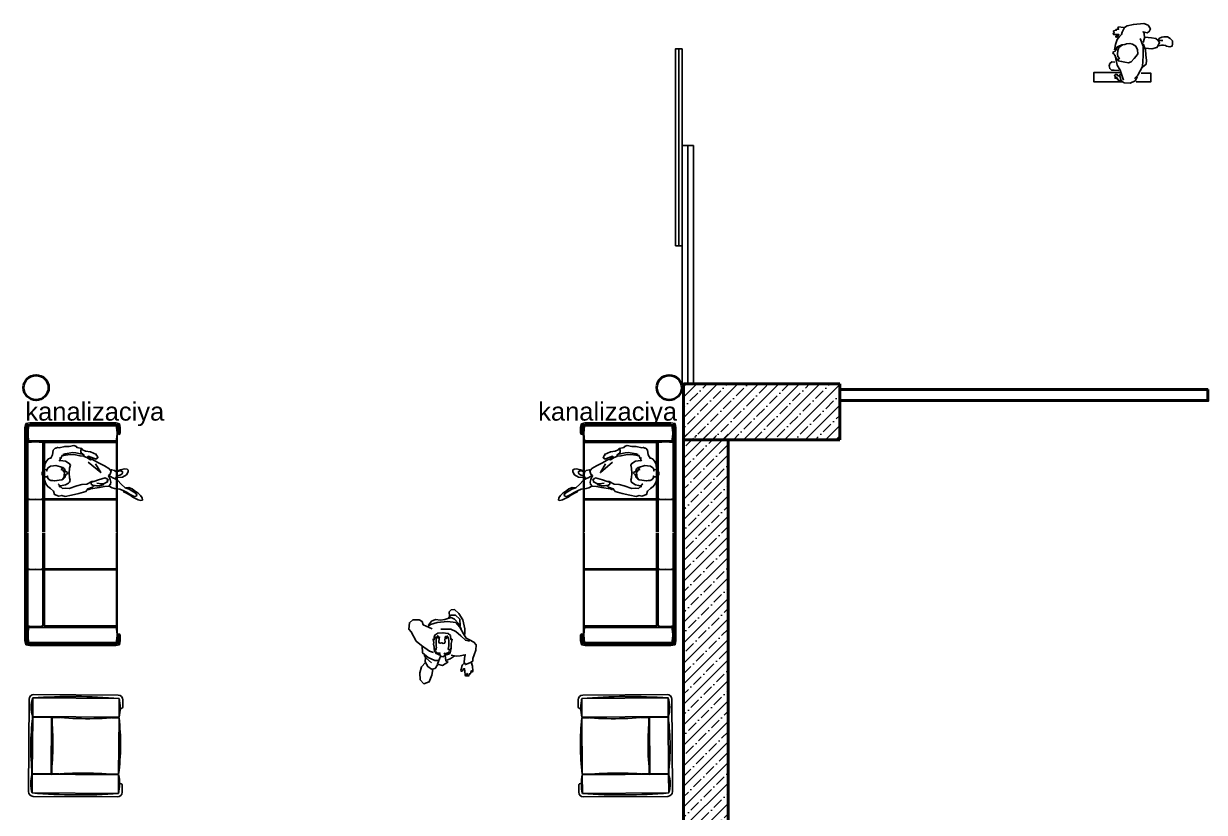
# Model space of a CAD drawing. Header units: millimetres. Extents: x 1531071 to 1560283, y -701792 to -691067.
# Drawn here: x 1556476 to 1557534, y -699959 to -699252 of the extents above; entities that cross this region are included whole.
import ezdxf

# ---------------------------------------------------------------- set-up
doc = ezdxf.new("R2010")
doc.units = ezdxf.units.MM
doc.header["$LTSCALE"] = 20
doc.header["$MEASUREMENT"] = 0
doc.layers.add('mebel', color=21, linetype='Continuous')
doc.layers.add('PLEPO', color=8, linetype='Continuous')
doc.layers.add('RAZMERI', color=251, linetype='Continuous', lineweight=5)
doc.layers.add('wall ext', color=30, linetype='Continuous', lineweight=30)
for name, color, linetype, lineweight, true_color in [('Двери ArchiCAD_Ном._пера__23', 7, 'Continuous', 40, 0xff6600), ('Двери ArchiCAD_Ном._пера__47', 7, 'Continuous', 25, 0x373737), ('Конструктив - Колонны_Ном._пера__202', 7, 'Continuous', 0, 0x38637a), ('Конструктив - Колонны_Ном._пера__28', 7, 'Continuous', 40, 0xffe4e1), ('Конструктив - Перегородки_Ном._пера__47', 7, 'Continuous', 25, 0x373737)]:
    doc.layers.add(name, color=color, linetype=linetype, lineweight=lineweight, true_color=true_color)
doc.styles.add('СГЕНЕРИР_СТИЛЬ_1', font='arial.ttf')

# ---------------------------------------------------------------- blocks, each defined once
blk = doc.blocks.new('werr')
at = {"layer": 'mebel'}
for p, q in [((1475467, -813384), (1475475, -813350)), ((1475467, -813505), (1475467, -813384)), ((1475475, -813350), (1475512, -813343)), ((1475475, -813350), (1475478, -813353)), ((1475478, -813353), (1475493, -813370)), ((1475480, -813384), (1475484, -813360)), ((1475480, -813505), (1475480, -813384)), ((1475512, -813357), (1475484, -813360)), ((1475494, -813370), (1475503, -813370)), ((1475494, -813505), (1475494, -813370)), ((1475494, -813384), (1475494, -813505)), ((1475495, -813438), (1475497, -813404)), ((1475497, -813472), (1475495, -813438)), ((1475497, -813404), (1475503, -813370)), ((1475503, -813370), (1476286, -813370)), ((1475512, -813343), (1476281, -813343)), ((1476281, -813357), (1475512, -813357)), ((1476281, -813370), (1475512, -813370)), ((1476314, -813351), (1476281, -813343)), ((1476305, -813360), (1476281, -813357)), ((1476295, -813370), (1476286, -813370)), ((1476286, -813370), (1476291, -813404)), ((1476291, -813404), (1476293, -813438)), ((1476293, -813438), (1476291, -813472)), ((1476311, -813353), (1476295, -813370)), ((1476295, -813383), (1476295, -813370)), ((1476295, -813430), (1476295, -813384)), ((1476295, -813430), (1476295, -813433)), ((1476299, -813437), (1476295, -813430)), ((1476295, -813433), (1476299, -813443)), ((1476295, -813434), (1476299, -813443)), ((1476295, -813513), (1476295, -813434)), ((1476299, -813437), (1476308, -813440)), ((1476299, -813443), (1476299, -813437)), ((1476299, -813443), (1476308, -813447)), ((1476304, -813445), (1476308, -813447)), ((1476305, -813360), (1476308, -813384)), ((1476308, -813384), (1476308, -813406)), ((1476308, -813440), (1476308, -813406)), ((1476318, -813437), (1476308, -813440)), ((1476308, -813440), (1476308, -813447)), ((1476308, -813447), (1476308, -813447)), ((1476308, -813447), (1476309, -813447)), ((1476309, -813447), (1476319, -813443)), ((1476311, -813353), (1476314, -813351)), ((1476314, -813351), (1476322, -813384)), ((1476318, -813437), (1476322, -813430)), ((1476318, -813443), (1476318, -813437)), ((1476319, -813443), (1476318, -813443)), ((1476322, -813433), (1476319, -813443)), ((1476322, -813384), (1476322, -813395)), ((1476322, -813395), (1476322, -813406)), ((1476322, -813406), (1476322, -813430)), ((1476322, -813430), (1476322, -813433)), ((1476322, -813433), (1476322, -813431)), ((1476322, -813433), (1476322, -813433)), ((1475467, -815176), (1475467, -813505)), ((1475480, -813505), (1475480, -815176)), ((1475492, -813519), (1475526, -813515)), ((1475492, -814323), (1475492, -813519)), ((1475494, -813505), (1475494, -813519)), ((1475503, -813505), (1475497, -813472)), ((1476286, -813505), (1475503, -813505)), ((1475526, -813515), (1475560, -813513)), ((1475560, -813513), (1475594, -813515)), ((1475594, -813515), (1475627, -813519)), ((1475627, -813519), (1475627, -814323)), ((1475635, -813513), (1475636, -813515)), ((1475636, -813515), (1475641, -813519)), ((1476289, -813519), (1475641, -813519)), ((1475641, -813519), (1475641, -814323)), ((1476291, -813472), (1476286, -813505)), ((1476287, -813508), (1476287, -813513)), ((1476289, -813519), (1476293, -813515)), ((1476289, -814323), (1476289, -813519)), ((1476293, -813515), (1476295, -813513)), ((1476295, -813513), (1476295, -814329)), ((1475526, -814029), (1475492, -814025)), ((1475526, -814029), (1475492, -814034)), ((1475494, -814034), (1475494, -814025)), ((1475560, -814028), (1475526, -814029)), ((1475560, -814031), (1475526, -814029)), ((1475594, -814029), (1475560, -814028)), ((1475594, -814029), (1475560, -814031)), ((1475593, -814029), (1475594, -814029)), ((1475594, -814029), (1475593, -814029)), ((1475627, -814025), (1475594, -814029)), ((1475627, -814034), (1475594, -814029)), ((1475635, -814028), (1475636, -814029)), ((1475636, -814029), (1475635, -814031)), ((1475641, -814025), (1475636, -814029)), ((1475636, -814029), (1475641, -814034)), ((1476289, -814025), (1475641, -814025)), ((1476289, -814034), (1475641, -814034)), ((1476293, -814029), (1476289, -814025)), ((1476293, -814029), (1476289, -814034)), ((1476295, -814028), (1476293, -814029)), ((1476295, -814031), (1476293, -814029)), ((1475492, -814332), (1475492, -815163)), ((1475627, -815163), (1475627, -814332)), ((1475641, -814332), (1475641, -815163)), ((1476289, -814332), (1476289, -815163)), ((1476295, -815169), (1476295, -814326)), ((1475526, -814656), (1475492, -814652)), ((1475526, -814656), (1475492, -814661)), ((1475494, -814661), (1475494, -814652)), ((1475560, -814655), (1475526, -814656)), ((1475560, -814658), (1475526, -814656)), ((1475594, -814656), (1475560, -814655)), ((1475594, -814656), (1475560, -814658)), ((1475593, -814656), (1475594, -814656)), ((1475594, -814656), (1475593, -814656)), ((1475627, -814652), (1475594, -814656)), ((1475627, -814661), (1475594, -814656)), ((1475635, -814655), (1475636, -814656)), ((1475636, -814656), (1475635, -814658)), ((1475641, -814652), (1475636, -814656)), ((1475636, -814656), (1475641, -814661)), ((1476289, -814652), (1475641, -814652)), ((1476289, -814661), (1475641, -814661)), ((1476293, -814656), (1476289, -814652)), ((1476293, -814656), (1476289, -814661)), ((1476295, -814655), (1476293, -814656)), ((1476295, -814658), (1476293, -814656)), ((1475467, -815298), (1475467, -815176)), ((1475480, -815298), (1475480, -815176)), ((1475492, -815163), (1475526, -815167)), ((1475494, -815176), (1475494, -815163)), ((1475494, -815298), (1475494, -815176)), ((1475494, -815311), (1475494, -815176)), ((1475495, -815244), (1475497, -815210)), ((1475497, -815278), (1475495, -815244)), ((1475497, -815210), (1475503, -815176)), ((1475503, -815176), (1476286, -815176)), ((1475526, -815167), (1475560, -815169)), ((1475560, -815169), (1475594, -815167)), ((1475594, -815167), (1475627, -815163)), ((1475635, -815169), (1475641, -815163)), ((1475641, -815163), (1476289, -815163)), ((1476286, -815176), (1476291, -815210)), ((1476287, -815179), (1476286, -815179)), ((1476287, -815169), (1476287, -815179)), ((1476289, -815163), (1476295, -815169)), ((1476291, -815210), (1476293, -815244)), ((1476293, -815244), (1476291, -815278)), ((1476295, -815248), (1476295, -815169)), ((1476295, -815248), (1476299, -815239)), ((1476295, -815252), (1476299, -815245)), ((1476308, -815235), (1476299, -815239)), ((1476299, -815239), (1476299, -815245)), ((1476299, -815245), (1476308, -815242)), ((1476304, -815237), (1476308, -815235)), ((1476308, -815235), (1476308, -815235)), ((1476309, -815235), (1476308, -815235)), ((1476308, -815242), (1476308, -815235)), ((1476308, -815242), (1476318, -815245)), ((1476308, -815275), (1476308, -815242)), ((1476319, -815239), (1476309, -815235)), ((1476319, -815239), (1476318, -815239)), ((1476318, -815245), (1476322, -815252)), ((1476322, -815248), (1476319, -815239)), ((1475475, -815332), (1475467, -815298)), ((1475475, -815332), (1475478, -815329)), ((1475512, -815338), (1475475, -815332)), ((1475478, -815329), (1475484, -815322)), ((1475484, -815322), (1475480, -815298)), ((1475490, -815314), (1475484, -815322)), ((1475484, -815322), (1475512, -815325)), ((1475490, -815314), (1475493, -815311)), ((1476295, -815311), (1475494, -815311)), ((1475503, -815311), (1475497, -815278)), ((1476286, -815311), (1475503, -815311)), ((1475512, -815311), (1476281, -815311)), ((1475512, -815325), (1476281, -815325)), ((1476281, -815338), (1475512, -815338)), ((1476281, -815325), (1476305, -815321)), ((1476281, -815338), (1476314, -815331)), ((1476291, -815278), (1476286, -815311)), ((1476295, -815298), (1476295, -815248)), ((1476295, -815299), (1476295, -815311)), ((1476298, -815315), (1476295, -815312)), ((1476305, -815321), (1476298, -815315)), ((1476308, -815298), (1476305, -815321)), ((1476305, -815321), (1476311, -815328)), ((1476308, -815275), (1476308, -815298)), ((1476314, -815331), (1476311, -815328)), ((1476314, -815331), (1476322, -815298)), ((1476322, -815248), (1476322, -815250)), ((1476322, -815248), (1476322, -815248)), ((1476322, -815252), (1476322, -815248)), ((1476322, -815298), (1476322, -815252))]:
    blk.add_line(p, q, dxfattribs=at)
blk = doc.blocks.new('кресло')
for p, q in [((-57, 975), (699, 975)), ((-99, 933), (-99, 870)), ((-69, 933), (-69, 930)), ((708, 945), (-66, 945)), ((-66, 945), (-66, 777)), ((708, 777), (708, 945)), ((741, 933), (741, 105)), ((-66, 777), (708, 777)), ((-66, 771), (-66, 267)), ((1, 771), (-66, 771)), ((534, 771), (466, 771)), ((534, 714), (534, 771)), ((540, 771), (540, 267)), ((708, 771), (540, 771)), ((708, 267), (708, 771)), ((711, 785), (711, 744)), ((534, 267), (534, 323)), ((-66, 267), (534, 267)), ((1, 267), (-66, 267)), ((-66, 93), (-66, 261)), ((-66, 261), (708, 261)), ((534, 267), (466, 267)), ((708, 267), (540, 267)), ((708, 267), (540, 267)), ((540, 267), (708, 267)), ((708, 261), (708, 93)), ((711, 293), (711, 234)), ((-99, 105), (-99, 168)), ((-69, 105), (-69, 108)), ((708, 93), (-66, 93)), ((-57, 63), (699, 63))]:
    blk.add_line(p, q)
for centre, radius, start, end in [((-57, 933), 42, 90, 180), ((321, -4040), 5000, 85.5607, 94.4393), ((699, 933), 42, 0, 90), ((-84, 870), 15, 180, 306.9238), ((321, 861), 396, 167.769, 192.231), ((-57, 933), 12, 148.0451, 180), ((480, 861), 242, 339.7261, 20.2739), ((2043, 519), 2124, 173.1871, 186.8129), ((234, 3769), 3007, 264.2752, 275.7248), ((2649, 519), 2124, 173.1871, 186.8129), ((-1401, 519), 2124, 353.1871, 6.8129), ((321, 177), 396, 167.769, 192.231), ((234, -2732), 3007, 84.2752, 95.7248), ((480, 177), 242, 339.7261, 20.2739), ((-84, 168), 15, 53.0762, 180), ((-57, 105), 42, 180, 270), ((-57, 105), 12, 180, 211.9549), ((321, 5078), 5000, 265.5607, 274.4393), ((699, 105), 42, 270, 0)]:
    blk.add_arc(centre, radius, start, end)

msp = doc.modelspace()

# ---------------------------------------------------------------- hatches: boundary and pattern name
at = {"layer": 'Конструктив - Колонны_Ном._пера__202', "linetype": 'Continuous'}
h = msp.add_hatch(dxfattribs=at)
h.set_pattern_fill('ЖЕЛЕЗОБЕТОН__ГОСТ_', color=1, scale=0.1, style=0, pattern_type=2)
h.set_pattern_definition([(45, (1547823.123, -706312.456), (-9.192388, 9.192388), []), (45, (1547818.527, -706307.86), (-9.192388, 9.192388), [9.75, -3.25, 0, -3.25])])
h.paths.add_polyline_path([(1557207.2, -699625.2), (1557207.2, -699575.2), (1557067.2, -699575.2), (1557067.2, -699625.2)])
h = msp.add_hatch(dxfattribs=at)
h.set_pattern_fill('ЖЕЛЕЗОБЕТОН__ГОСТ_', color=1, scale=0.1, style=0, pattern_type=2)
h.set_pattern_definition([(45, (1547833.123, -706412.456), (-9.192388, 9.192388), []), (45, (1547828.527, -706407.86), (-9.192388, 9.192388), [9.75, -3.25, 0, -3.25])])
h.paths.add_polyline_path([(1557067.2, -699620.2), (1557107.2, -699620.2), (1557107.2, -700120.2), (1557067.2, -700120.2)])

# ---------------------------------------------------------------- linework, layer by layer
at = {"color": 5}
for p, q in [((1557063, -699451.6), (1557063, -699274.8)), ((1557076, -699361.5), (1557066, -699361.5)), ((1557071, -699575.2), (1557071, -699361.5)), ((1557066, -699451.6), (1557060, -699451.6))]:
    msp.add_line(p, q, dxfattribs=at)
for points in [[(1557060, -699451.6), (1557060, -699274.8), (1557066, -699274.8)], [(1557066, -699274.8), (1557066, -699451.6)], [(1557076, -699361.5), (1557076, -699575.2), (1557066, -699575.2), (1557066, -699361.5)]]:
    msp.add_lwpolyline(points, dxfattribs=at)
at = {"layer": 'PLEPO', "color": 1}
for p, q in [((1556527.6, -699633.7, -45.4), (1556526.8, -699634.6, -45.4)), ((1556526.8, -699634.6, -45.4), (1556527, -699636.4, -45.4)), ((1556527, -699636.4, -45.4), (1556527.7, -699637.6, -45.4)), ((1557010.3, -699636.4, -45.4), (1557009.5, -699637.6, -45.4)), ((1557009.7, -699633.7, -45.4), (1557010.5, -699634.6, -45.4)), ((1557010.5, -699634.6, -45.4), (1557010.3, -699636.4, -45.4)), ((1556512, -699651.7, -45.4), (1556512.8, -699653.9, -45.4)), ((1556513.1, -699656.2, -45.4), (1556512.5, -699658.4, -45.4)), ((1557024.2, -699656.2, -45.4), (1557024.7, -699658.4, -45.4)), ((1557025.3, -699651.7, -45.4), (1557024.5, -699653.9, -45.4)), ((1556537.1, -699663.3, -45.4), (1556536.3, -699664.1, -45.4)), ((1556536.3, -699664.1, -45.4), (1556536.3, -699665, -45.4)), ((1556536.3, -699665, -45.4), (1556537.3, -699666, -45.4)), ((1556537.3, -699666, -45.4), (1556538.2, -699666.1, -45.4)), ((1556543.3, -699664.4, -45.4), (1556541.2, -699664.2, -45.4)), ((1556544.5, -699664.9, -45.4), (1556543.3, -699664.4, -45.4)), ((1556545.8, -699664.7, -45.4), (1556544.5, -699664.9, -45.4)), ((1556547.1, -699664.7, -45.4), (1556545.8, -699664.7, -45.4)), ((1556990.2, -699664.7, -45.4), (1556991.5, -699664.7, -45.4)), ((1556991.5, -699664.7, -45.4), (1556992.7, -699664.9, -45.4)), ((1556992.7, -699664.9, -45.4), (1556994, -699664.4, -45.4)), ((1556994, -699664.4, -45.4), (1556996, -699664.2, -45.4)), ((1557000, -699666, -45.4), (1556999.1, -699666.1, -45.4)), ((1557001, -699665, -45.4), (1557000, -699666, -45.4)), ((1557000.2, -699663.3, -45.4), (1557001, -699664.1, -45.4)), ((1557001, -699664.1, -45.4), (1557001, -699665, -45.4))]:
    msp.add_line(p, q, dxfattribs=at)
at = {"layer": 'PLEPO', "color": 1, "elevation": -45.4}
for points in [[(1557461.6, -699255.7), (1557457.2, -699255.2), (1557456.6, -699256.4), (1557457.2, -699257.3), (1557454.9, -699257.5), (1557454.6, -699258.1), (1557455.1, -699258.3), (1557452.7, -699258.8), (1557452.7, -699259.3), (1557453.5, -699260.2), (1557452.2, -699260.9), (1557452.5, -699262), (1557454.8, -699262), (1557457.5, -699262.2), (1557456.7, -699263.3), (1557454.8, -699263.5), (1557454.6, -699264.3), (1557456.2, -699264.8)], [(1557453.5, -699275.9), (1557454.5, -699271.1), (1557455.8, -699266.4), (1557458, -699263.8), (1557459.8, -699262), (1557460.4, -699259.9), (1557462.6, -699255.7), (1557464.8, -699254.3), (1557470.5, -699253), (1557479.7, -699252.3), (1557483.6, -699253.6), (1557485.7, -699257), (1557484.7, -699259.4), (1557482.8, -699260.7), (1557479.1, -699259.6), (1557480, -699261), (1557480.3, -699265.4), (1557479.2, -699269.3)], [(1557476.6, -699265.6), (1557479.1, -699272.4), (1557479.2, -699281.2), (1557478.7, -699290.8), (1557474.5, -699298.5), (1557471.3, -699301.6)], [(1557480.8, -699264.4), (1557486.7, -699265.1), (1557490.5, -699265.6), (1557492.8, -699267.3), (1557493.8, -699269.1), (1557493, -699271.2), (1557491.5, -699273.8), (1557487.1, -699274.8), (1557481, -699274.3)], [(1557492.5, -699266.7), (1557494.7, -699267.3), (1557496.8, -699267.3)], [(1557493.1, -699272.2), (1557495.9, -699271.5), (1557497.3, -699271.5), (1557499.1, -699271.9), (1557500.2, -699272.5), (1557503.2, -699273), (1557505.1, -699272.4), (1557505.6, -699270.4), (1557505.6, -699267.8), (1557503.5, -699265.6), (1557501.1, -699264.1), (1557497.8, -699264.1), (1557495.9, -699264.6), (1557493.9, -699265.2), (1557493, -699266.5)], [(1557457.1, -699285.8), (1557456.6, -699284.8), (1557457.1, -699284), (1557457.9, -699283.7), (1557456.6, -699281.9), (1557456.2, -699279.8), (1557456.6, -699276.4), (1557457.5, -699273.6), (1557460.8, -699271.4)], [(1557479.1, -699270.4), (1557481.3, -699275.7), (1557481.5, -699280.4), (1557482.3, -699285.3), (1557481.8, -699288.7), (1557478.7, -699291.4)], [(1557453.8, -699286.9), (1557451.1, -699286.7), (1557449.3, -699288.2), (1557448.6, -699290.1), (1557449.3, -699292.6), (1557450.7, -699293.9), (1557453.2, -699294), (1557457.4, -699294.3)], [(1557461.7, -699302.9), (1557458.5, -699293.9), (1557455.8, -699289.5), (1557454.6, -699284), (1557454, -699280.6)], [(1557458.2, -699296.1), (1557435.1, -699296.1), (1557435.1, -699304.5), (1557460.4, -699304.5)], [(1557457.5, -699299.5), (1557456.2, -699298.9), (1557455.9, -699297.9), (1557454.3, -699297.9), (1557453.5, -699299), (1557454.6, -699300.2), (1557456.1, -699301.3), (1557456.2, -699302.4), (1557457.7, -699303.4), (1557460.1, -699303.9)], [(1557455.6, -699301.3), (1557454, -699301.3), (1557454, -699299.5), (1557454.5, -699299.5)], [(1557474, -699299.8), (1557472.1, -699303.5), (1557467.6, -699305.7), (1557462.2, -699305.5), (1557459.6, -699303.7), (1557458.5, -699300.2), (1557457.9, -699298.9), (1557459.2, -699297.2)], [(1557472.9, -699304.5), (1557486, -699304.5), (1557486, -699296.6), (1557477.3, -699296.6)], [(1556494.3, -699651.7), (1556494.6, -699647.5), (1556495.9, -699644.6), (1556497.8, -699642.2), (1556499.4, -699641.8), (1556500, -699641.8), (1556501.6, -699638.9), (1556502.2, -699634.6), (1556504, -699632.7), (1556504.6, -699632.7), (1556506, -699632.1), (1556507.5, -699632.4), (1556512.5, -699631.2), (1556516.5, -699631.2), (1556520.6, -699630.4), (1556523, -699631.2), (1556523.3, -699632.1), (1556527.7, -699633.1), (1556528.5, -699634.2), (1556531.2, -699635.4), (1556535.5, -699636.1), (1556540.9, -699638.4), (1556540.6, -699639.1), (1556541.5, -699639.7), (1556541.7, -699640.5), (1556542.2, -699641.4), (1556541.5, -699641.9), (1556540.9, -699641.9), (1556540.7, -699642.6), (1556533.6, -699640), (1556533.1, -699640.5), (1556536.5, -699642.9), (1556535.7, -699643.2), (1556532.3, -699641.3), (1556530, -699640.3), (1556529.3, -699638.4), (1556528.4, -699637.6), (1556528.1, -699638.3), (1556522.4, -699637), (1556519.8, -699636.7), (1556512.7, -699638), (1556511.1, -699638.6), (1556511, -699639.7), (1556510, -699639.4), (1556509.4, -699641.8), (1556508.3, -699641.4), (1556508.3, -699643.3), (1556507.6, -699644.5)], [(1556511.1, -699639.5), (1556515.1, -699638.9), (1556520.5, -699638.6), (1556526.2, -699639.7), (1556529.5, -699640)], [(1557042.9, -699651.7), (1557042.6, -699647.5), (1557041.4, -699644.6), (1557039.5, -699642.2), (1557037.9, -699641.8), (1557037.2, -699641.8), (1557035.6, -699638.9), (1557035, -699634.6), (1557033.3, -699632.7), (1557032.6, -699632.7), (1557031.2, -699632.1), (1557029.8, -699632.4), (1557024.7, -699631.2), (1557020.8, -699631.2), (1557016.6, -699630.4), (1557014.3, -699631.2), (1557013.9, -699632.1), (1557009.5, -699633.1), (1557008.7, -699634.2), (1557006, -699635.4), (1557001.7, -699636.1), (1556996.4, -699638.4), (1556996.7, -699639.1), (1556995.7, -699639.7), (1556995.6, -699640.5), (1556995.1, -699641.4), (1556995.7, -699641.9), (1556996.4, -699641.9), (1556996.5, -699642.6), (1557003.6, -699640), (1557004.1, -699640.5), (1557000.8, -699642.9), (1557001.6, -699643.2), (1557004.9, -699641.3), (1557007.3, -699640.3), (1557007.9, -699638.4), (1557008.9, -699637.6), (1557009.2, -699638.3), (1557014.9, -699637), (1557017.4, -699636.7), (1557024.6, -699638), (1557026.1, -699638.6), (1557026.3, -699639.7), (1557027.3, -699639.4), (1557027.9, -699641.8), (1557029, -699641.4), (1557029, -699643.3), (1557029.6, -699644.5)], [(1557026.1, -699639.5), (1557022.2, -699638.9), (1557016.8, -699638.6), (1557011.1, -699639.7), (1557007.8, -699640)], [(1556508.4, -699643.7), (1556513.2, -699644.5), (1556516.5, -699646.4), (1556517.5, -699647.9), (1556516.8, -699650.6), (1556516.3, -699655.1), (1556516.8, -699659.3), (1556517.3, -699661.5), (1556516.7, -699663.4), (1556515.7, -699664.2), (1556513, -699665.7), (1556510.3, -699666.1), (1556508.3, -699666.5)], [(1556536.9, -699642.6), (1556542.8, -699645.9), (1556548.2, -699648.6), (1556552.1, -699650.9), (1556554, -699653.3), (1556553.1, -699656.2), (1556551.7, -699657.3), (1556553.1, -699660.9), (1556553.9, -699663.3), (1556553.4, -699665.2), (1556552, -699666.8), (1556548, -699667.2), (1556543.7, -699667.9), (1556535.7, -699669.1), (1556533.6, -699670.1)], [(1556533.6, -699645.2), (1556544.7, -699654.6), (1556539.9, -699646.7)], [(1557000.3, -699642.6), (1556994.5, -699645.9), (1556989.1, -699648.6), (1556985.1, -699650.9), (1556983.2, -699653.3), (1556984.2, -699656.2), (1556985.6, -699657.3), (1556984.2, -699660.9), (1556983.4, -699663.3), (1556983.8, -699665.2), (1556985.3, -699666.8), (1556989.2, -699667.2), (1556993.5, -699667.9), (1557001.6, -699669.1), (1557003.6, -699670.1)], [(1557003.6, -699645.2), (1556992.6, -699654.6), (1556997.3, -699646.7)], [(1557028.8, -699643.7), (1557024.1, -699644.5), (1557020.8, -699646.4), (1557019.8, -699647.9), (1557020.4, -699650.6), (1557020.9, -699655.1), (1557020.4, -699659.3), (1557020, -699661.5), (1557020.6, -699663.4), (1557021.6, -699664.2), (1557024.2, -699665.7), (1557026.9, -699666.1), (1557029, -699666.5)], [(1556506.7, -699664.9), (1556507.6, -699665.7), (1556507.9, -699667.4), (1556509.1, -699667.4), (1556510.5, -699668.8), (1556513, -699668.5), (1556516.5, -699668.8), (1556523.2, -699666.5), (1556527.7, -699665.3), (1556532.2, -699665), (1556536.8, -699662.7), (1556538.5, -699662.8), (1556542.8, -699661.2), (1556548.8, -699659.5), (1556549.6, -699660), (1556550.4, -699660), (1556550.6, -699660.8), (1556551.5, -699661.2), (1556550.4, -699662.5), (1556550.9, -699663.1), (1556547.1, -699664.7), (1556546.8, -699665.7), (1556543.6, -699666.5), (1556540.9, -699666.5), (1556539.5, -699666.1), (1556538.5, -699666.6), (1556537.4, -699667.6), (1556533.1, -699669.3), (1556531.4, -699671.5), (1556525.1, -699673.3), (1556518.4, -699674.8), (1556512.7, -699676), (1556509.8, -699675.2), (1556507.3, -699675.8), (1556503.2, -699674.2), (1556502.4, -699671.2), (1556499.7, -699669), (1556497.2, -699667.2), (1556495.4, -699664.7), (1556494.2, -699661.1), (1556494.2, -699658.9)], [(1556510.5, -699660.4), (1556511.7, -699659.3), (1556512.1, -699657.3), (1556512.2, -699654.6), (1556510.8, -699652.4), (1556509.4, -699651.9), (1556510, -699651.7), (1556510.3, -699650.6), (1556509.4, -699649.8)], [(1556552, -699657.4), (1556553.4, -699658.1), (1556555.6, -699659.3), (1556557.8, -699660.3), (1556560.1, -699661.7), (1556563.1, -699665.2), (1556566.7, -699668.4), (1556570.2, -699669.6), (1556576.4, -699673.4), (1556577, -699674.8), (1556576.4, -699675.8), (1556574.6, -699676), (1556571.2, -699674.4), (1556568.3, -699672.6), (1556565.3, -699671), (1556561.8, -699669.5), (1556557.2, -699669), (1556555, -699668.2), (1556552.3, -699666.8)], [(1556558, -699659.6), (1556559.1, -699658.2), (1556559.1, -699656.8), (1556558.8, -699654.4), (1556557.2, -699652.7), (1556554.5, -699652.2), (1556553.6, -699652.4)], [(1556559.4, -699657.6), (1556561.8, -699657.1), (1556563.5, -699656), (1556564.2, -699654.9), (1556564.2, -699653.6), (1556562.6, -699653), (1556559.9, -699653.6), (1556558.6, -699654.1)], [(1556558.8, -699653.5), (1556562.4, -699652.2), (1556566.1, -699651.4), (1556568.3, -699651.6), (1556569.4, -699652.5), (1556569.3, -699654.1), (1556567.8, -699656.8), (1556564.2, -699658.7), (1556559.4, -699659)], [(1556985.3, -699657.4), (1556983.8, -699658.1), (1556981.6, -699659.3), (1556979.4, -699660.3), (1556977.2, -699661.7), (1556974.2, -699665.2), (1556970.5, -699668.4), (1556967.1, -699669.6), (1556960.9, -699673.4), (1556960.2, -699674.8), (1556960.9, -699675.8), (1556962.6, -699676), (1556966.1, -699674.4), (1556969, -699672.6), (1556972, -699671), (1556975.5, -699669.5), (1556980, -699669), (1556982.3, -699668.2), (1556985, -699666.8)], [(1556978.5, -699653.5), (1556974.8, -699652.2), (1556971.2, -699651.4), (1556969, -699651.6), (1556967.8, -699652.5), (1556968, -699654.1), (1556969.4, -699656.8), (1556973.1, -699658.7), (1556977.8, -699659)], [(1556977.8, -699657.6), (1556975.5, -699657.1), (1556973.7, -699656), (1556973.1, -699654.9), (1556973.1, -699653.6), (1556974.7, -699653), (1556977.4, -699653.6), (1556978.6, -699654.1)], [(1556979.3, -699659.6), (1556978.1, -699658.2), (1556978.1, -699656.8), (1556978.5, -699654.4), (1556980, -699652.7), (1556982.7, -699652.2), (1556983.7, -699652.4)], [(1557030.6, -699664.9), (1557029.6, -699665.7), (1557029.3, -699667.4), (1557028.2, -699667.4), (1557026.8, -699668.8), (1557024.2, -699668.5), (1557020.8, -699668.8), (1557014.1, -699666.5), (1557009.5, -699665.3), (1557005.1, -699665), (1557000.5, -699662.7), (1556998.7, -699662.8), (1556994.5, -699661.2), (1556988.4, -699659.5), (1556987.6, -699660), (1556986.9, -699660), (1556986.7, -699660.8), (1556985.7, -699661.2), (1556986.9, -699662.5), (1556986.4, -699663.1), (1556990.2, -699664.7), (1556990.5, -699665.7), (1556993.7, -699666.5), (1556996.4, -699666.5), (1556997.8, -699666.1), (1556998.7, -699666.6), (1556999.8, -699667.6), (1557004.1, -699669.3), (1557005.9, -699671.5), (1557012.2, -699673.3), (1557018.9, -699674.8), (1557024.6, -699676), (1557027.4, -699675.2), (1557029.9, -699675.8), (1557034.1, -699674.2), (1557034.9, -699671.2), (1557037.6, -699669), (1557040.1, -699667.2), (1557041.8, -699664.7), (1557043.1, -699661.1), (1557043.1, -699658.9)], [(1557026.8, -699660.4), (1557025.5, -699659.3), (1557025.2, -699657.3), (1557025, -699654.6), (1557026.5, -699652.4), (1557027.9, -699651.9), (1557027.3, -699651.7), (1557026.9, -699650.6), (1557027.9, -699649.8)], [(1556567.4, -699668.2), (1556569.9, -699668), (1556572.9, -699669.1), (1556575.9, -699671.5), (1556578, -699672.8), (1556580.5, -699675.2), (1556581.9, -699677.2), (1556582.1, -699679.3), (1556580.8, -699679.6), (1556578.4, -699679.1), (1556575.4, -699677.7), (1556573.4, -699676.6), (1556571.2, -699675), (1556567.2, -699672.9), (1556565.8, -699672.3), (1556565.1, -699671.2)], [(1556969.9, -699668.2), (1556967.4, -699668), (1556964.4, -699669.1), (1556961.4, -699671.5), (1556959.3, -699672.8), (1556956.8, -699675.2), (1556955.3, -699677.2), (1556955.2, -699679.3), (1556956.4, -699679.6), (1556958.8, -699679.1), (1556961.8, -699677.7), (1556963.9, -699676.6), (1556966.1, -699675), (1556970.1, -699672.9), (1556971.5, -699672.3), (1556972.1, -699671.2)], [(1556841.7, -699794.7), (1556833.9, -699791), (1556832.8, -699788.2), (1556830.2, -699786.7), (1556824.6, -699786.5), (1556821.4, -699789.3), (1556820.8, -699795.1), (1556822.9, -699797.3), (1556827.4, -699805.7), (1556832.2, -699809.6), (1556839.5, -699814.7), (1556843, -699815.8)], [(1556838.7, -699791.5), (1556841.3, -699787.8), (1556844.9, -699786.3), (1556849.3, -699786.9), (1556853.3, -699786.3), (1556859, -699784.6), (1556862, -699786.1), (1556865.7, -699790.2), (1556867.8, -699795.1)], [(1556856.6, -699784.8), (1556858.7, -699782.6), (1556862.8, -699782.6), (1556866.5, -699786.1), (1556866.9, -699791.9)], [(1556857.5, -699783.3), (1556857, -699779.6), (1556858.9, -699777.7), (1556861.8, -699777.4), (1556865.6, -699780.9), (1556869.3, -699786.5), (1556871.1, -699794.7), (1556871, -699799.9)], [(1556859, -699818.4), (1556863.3, -699819.1), (1556867, -699818.8), (1556869.8, -699818.2), (1556871.5, -699818), (1556870.8, -699821), (1556870.4, -699824.9), (1556871.7, -699826.8), (1556875.6, -699825.1), (1556878.2, -699823.6), (1556878.2, -699821.2), (1556879.5, -699818), (1556881, -699813.9), (1556881.2, -699808.9), (1556879.2, -699806.6), (1556875.4, -699804.6), (1556872.3, -699803.1), (1556870, -699799.2), (1556866.7, -699793.2), (1556863, -699789.1), (1556855.7, -699788), (1556846.2, -699789.1), (1556840.4, -699790.8), (1556838.4, -699792.3)], [(1556875.4, -699805.7), (1556871.7, -699805), (1556867.6, -699800.9), (1556863.1, -699797.1), (1556858.7, -699794.9), (1556849.7, -699795.1)], [(1556858.5, -699812.2), (1556857.9, -699813.2), (1556857.3, -699813.7), (1556856.7, -699813.4), (1556856.3, -699812.6), (1556856.5, -699811.3), (1556856.7, -699809.9), (1556856.9, -699808), (1556856.8, -699805.5), (1556856.5, -699803.1), (1556855.9, -699802.2), (1556855.3, -699801.1), (1556854.6, -699803.4), (1556853.9, -699801.4), (1556853.1, -699804.5), (1556853.4, -699806.3), (1556852.9, -699807.6), (1556851.8, -699807.8), (1556850.4, -699807.1), (1556849.1, -699807.6), (1556848.2, -699807.3), (1556847.7, -699806.4), (1556848.1, -699803.8), (1556848.3, -699802), (1556847.5, -699803), (1556846.8, -699800.9), (1556846.1, -699802.8), (1556845.5, -699802), (1556845.1, -699802.7), (1556845.4, -699804.4), (1556845.4, -699806.3), (1556845.3, -699808.1), (1556845.3, -699810.3), (1556845.7, -699811.4), (1556845.5, -699812.6), (1556845.1, -699813.6), (1556844.6, -699813.8), (1556844.1, -699813.2), (1556843.8, -699811.8)], [(1556833, -699810), (1556833.3, -699816.3), (1556838.4, -699820.3), (1556844.1, -699823.2), (1556847.1, -699823.2)], [(1556834.8, -699818.2), (1556836.3, -699820.8), (1556841.3, -699825.1)], [(1556845.1, -699815.1), (1556846.2, -699816.1), (1556847.4, -699816.6), (1556848.5, -699816.4), (1556849.4, -699816.9)], [(1556853.4, -699818.2), (1556854.2, -699823.4), (1556855.9, -699824.5), (1556851.2, -699827.5), (1556846.6, -699826.4), (1556848.6, -699820.8), (1556849.2, -699819.5)], [(1556852.2, -699817), (1556852.9, -699816.6), (1556853.9, -699817), (1556855, -699816.4), (1556856.7, -699815.8), (1556857, -699815.1)], [(1556835.9, -699824.9), (1556832.4, -699828.8), (1556830.9, -699834.1), (1556831.1, -699840.4), (1556834.3, -699843.9), (1556839.3, -699842.1), (1556841.5, -699836.3), (1556842.3, -699831.1)], [(1556835.9, -699820.3), (1556835.6, -699824.4), (1556838, -699828.5), (1556841.2, -699830.7), (1556844.5, -699830.3), (1556846.7, -699827)], [(1556854.9, -699822.7), (1556858.1, -699821.6), (1556861.5, -699819.3)], [(1556870.6, -699825.5), (1556868.9, -699827.1), (1556868.4, -699828.3), (1556868.1, -699830.2), (1556867.5, -699831.6), (1556867.7, -699832.6), (1556868.6, -699832.7), (1556869.5, -699831.4), (1556870.2, -699830.5), (1556870.9, -699830.5), (1556871, -699832.5), (1556871.5, -699836.3), (1556872.1, -699837), (1556872.7, -699836.7), (1556873.2, -699834.7), (1556873.6, -699836.7), (1556874.3, -699837), (1556874.6, -699836.6), (1556875.1, -699835), (1556875.9, -699835.3), (1556876.3, -699835), (1556876.9, -699832.3), (1556877.5, -699833.1), (1556878.1, -699833.1), (1556878.4, -699832.4), (1556877.9, -699828.3), (1556876.7, -699824.3)]]:
    msp.add_lwpolyline(points, dxfattribs=at)
for points in [[(1557452.1, -699278.6), (1557452.5, -699277.7), (1557454, -699276.9), (1557454.5, -699276.4), (1557454.9, -699275.5), (1557455.7, -699273.5), (1557457.4, -699272.4), (1557460, -699271.2), (1557462.7, -699270.9), (1557464.3, -699270.5), (1557467.3, -699270), (1557469.6, -699270.6), (1557472.6, -699272.6), (1557474, -699275.9), (1557474.4, -699279.4), (1557473, -699281.5), (1557471.1, -699283.6), (1557468.4, -699286.6), (1557466.1, -699287.6), (1557462.9, -699286.9), (1557459.8, -699286.2), (1557456.8, -699285.7), (1557455.2, -699284.1), (1557454.3, -699282.1), (1557453.9, -699280.8), (1557453.1, -699279.8), (1557452.3, -699279.2)], [(1556514.9, -699654.6), (1556513.9, -699653.9), (1556512.9, -699653.5), (1556512.4, -699651.4), (1556510.8, -699650), (1556506.5, -699649), (1556504.6, -699648.4), (1556502.4, -699648.7), (1556499.7, -699648.9), (1556497.6, -699650.3), (1556496.7, -699651.7), (1556496.5, -699653.3), (1556496.2, -699652.2), (1556494.6, -699651.9), (1556493.4, -699652.7), (1556492.3, -699654.6), (1556492.3, -699656.3), (1556492.7, -699657.6), (1556494.2, -699658.4), (1556496.1, -699658.5), (1556496.9, -699657.6), (1556496.9, -699659.2), (1556498.1, -699660.8), (1556499.9, -699661.7), (1556501.6, -699661.7), (1556503, -699662.2), (1556505.6, -699661.7), (1556507.5, -699661.5), (1556510, -699661.1), (1556511.4, -699660.3), (1556512.9, -699658.7), (1556513.2, -699656.6), (1556513.9, -699656.3), (1556514.9, -699655.1)], [(1557022.4, -699654.6), (1557023.4, -699653.9), (1557024.4, -699653.5), (1557024.9, -699651.4), (1557026.5, -699650), (1557030.7, -699649), (1557032.6, -699648.4), (1557034.9, -699648.7), (1557037.6, -699648.9), (1557039.6, -699650.3), (1557040.6, -699651.7), (1557040.7, -699653.3), (1557041, -699652.2), (1557042.6, -699651.9), (1557043.9, -699652.7), (1557045, -699654.6), (1557045, -699656.3), (1557044.5, -699657.6), (1557043.1, -699658.4), (1557041.2, -699658.5), (1557040.4, -699657.6), (1557040.4, -699659.2), (1557039.1, -699660.8), (1557037.4, -699661.7), (1557035.6, -699661.7), (1557034.2, -699662.2), (1557031.7, -699661.7), (1557029.8, -699661.5), (1557027.3, -699661.1), (1557025.8, -699660.3), (1557024.4, -699658.7), (1557024.1, -699656.6), (1557023.4, -699656.3), (1557022.3, -699655.1)], [(1556850.9, -699819.6), (1556850, -699819.5), (1556849.4, -699819), (1556848.9, -699818.3), (1556848.7, -699817.8), (1556847.9, -699817.9), (1556846.9, -699817.5), (1556845.3, -699816.9), (1556843.9, -699814.5), (1556843.7, -699812.6), (1556843.5, -699811.2), (1556843.1, -699808.3), (1556843.3, -699806.8), (1556842.6, -699804.4), (1556843.1, -699803.8), (1556843.7, -699804.4), (1556843.6, -699802.3), (1556844.3, -699800.3), (1556846.8, -699798.7), (1556851.5, -699798.2), (1556856.3, -699799), (1556858.3, -699800.8), (1556858.7, -699804.4), (1556859.3, -699803.8), (1556859.8, -699804.2), (1556859, -699807.9), (1556858.9, -699812), (1556858.4, -699814.6), (1556857.8, -699816.7), (1556856.6, -699817.5), (1556854.8, -699817.9), (1556853.3, -699817.8), (1556853, -699818.4), (1556852.5, -699819.2), (1556852, -699819.7)]]:
    msp.add_lwpolyline(points, close=True, dxfattribs=at)
at = {"layer": 'wall ext', "color": 4, "lineweight": 35, "ltscale": 0.5}
for centre in [(1556486.8, -699578.5), (1557054.4, -699578.5)]:
    msp.add_circle(centre, 11.2, dxfattribs=at)
at = {"layer": 'Двери ArchiCAD_Ном._пера__23', "color": 0, "linetype": 'Continuous'}
msp.add_line((1557067.2, -699625.2), (1557077.2, -699625.2), dxfattribs=at)
at = {"layer": 'Двери ArchiCAD_Ном._пера__47', "color": 0, "linetype": 'Continuous'}
msp.add_line((1557077.2, -699625.2), (1557067.2, -699625.2), dxfattribs=at)
at = {"layer": 'Конструктив - Колонны_Ном._пера__28', "color": 0, "linetype": 'Continuous'}
for p, q in [((1557207.2, -699575.2), (1557067.2, -699575.2)), ((1557067.2, -699575.2), (1557067.2, -699625.2)), ((1557207.2, -699625.2), (1557207.2, -699575.2)), ((1557067.2, -699625.2), (1557207.2, -699625.2))]:
    msp.add_line(p, q, dxfattribs=at)
msp.add_lwpolyline([(1557537.3, -699580.2), (1557207.2, -699580.2), (1557207.2, -699590.2), (1557537.2, -699590.2), (1557537.2, -699580.2)], close=True, dxfattribs=at)
at = {"layer": 'Конструктив - Колонны_Ном._пера__28', "color": 0, "linetype": 'Continuous', "flags": 128}
for points in [[(1557067.2, -699625.2), (1557067.2, -700120.2)], [(1557107.2, -700120.2), (1557107.2, -699625.2)]]:
    msp.add_lwpolyline(points, dxfattribs=at)
at = {"layer": 'Конструктив - Перегородки_Ном._пера__47', "color": 0, "linetype": 'Continuous'}
msp.add_line((1557077.2, -699625.2), (1557067.2, -699625.2), dxfattribs=at)

# ---------------------------------------------------------------- block references
at = {"layer": 'mebel', "yscale": 0.1, "zscale": 0.1}
for p, xscale, rotation in [((1556554, -699951.6), -0.1, 359.6028140900412), ((1556983.2, -699951.6), 0.1, 0.397185909958767)]:
    msp.add_blockref('кресло', p, dxfattribs=dict(at, xscale=xscale, rotation=rotation))
at = {"layer": 'wall ext', "color": 0, "lineweight": -3, "yscale": 0.1, "zscale": 0.1}
for p, xscale in [((1408930.1, -618275.8), 0.1), ((1704607.1, -618275.8), -0.1)]:
    msp.add_blockref('werr', p, dxfattribs=dict(at, xscale=xscale))

# ---------------------------------------------------------------- texts
at = {"layer": 'RAZMERI', "color": 4, "style": 'СГЕНЕРИР_СТИЛЬ_1'}
for p in [(1556477.2, -699608.1), (1556936.9, -699608.1)]:
    msp.add_text('kanalizaciya', height=16.355, dxfattribs=at).set_placement(p)

doc.saveas('drawing.dxf')
